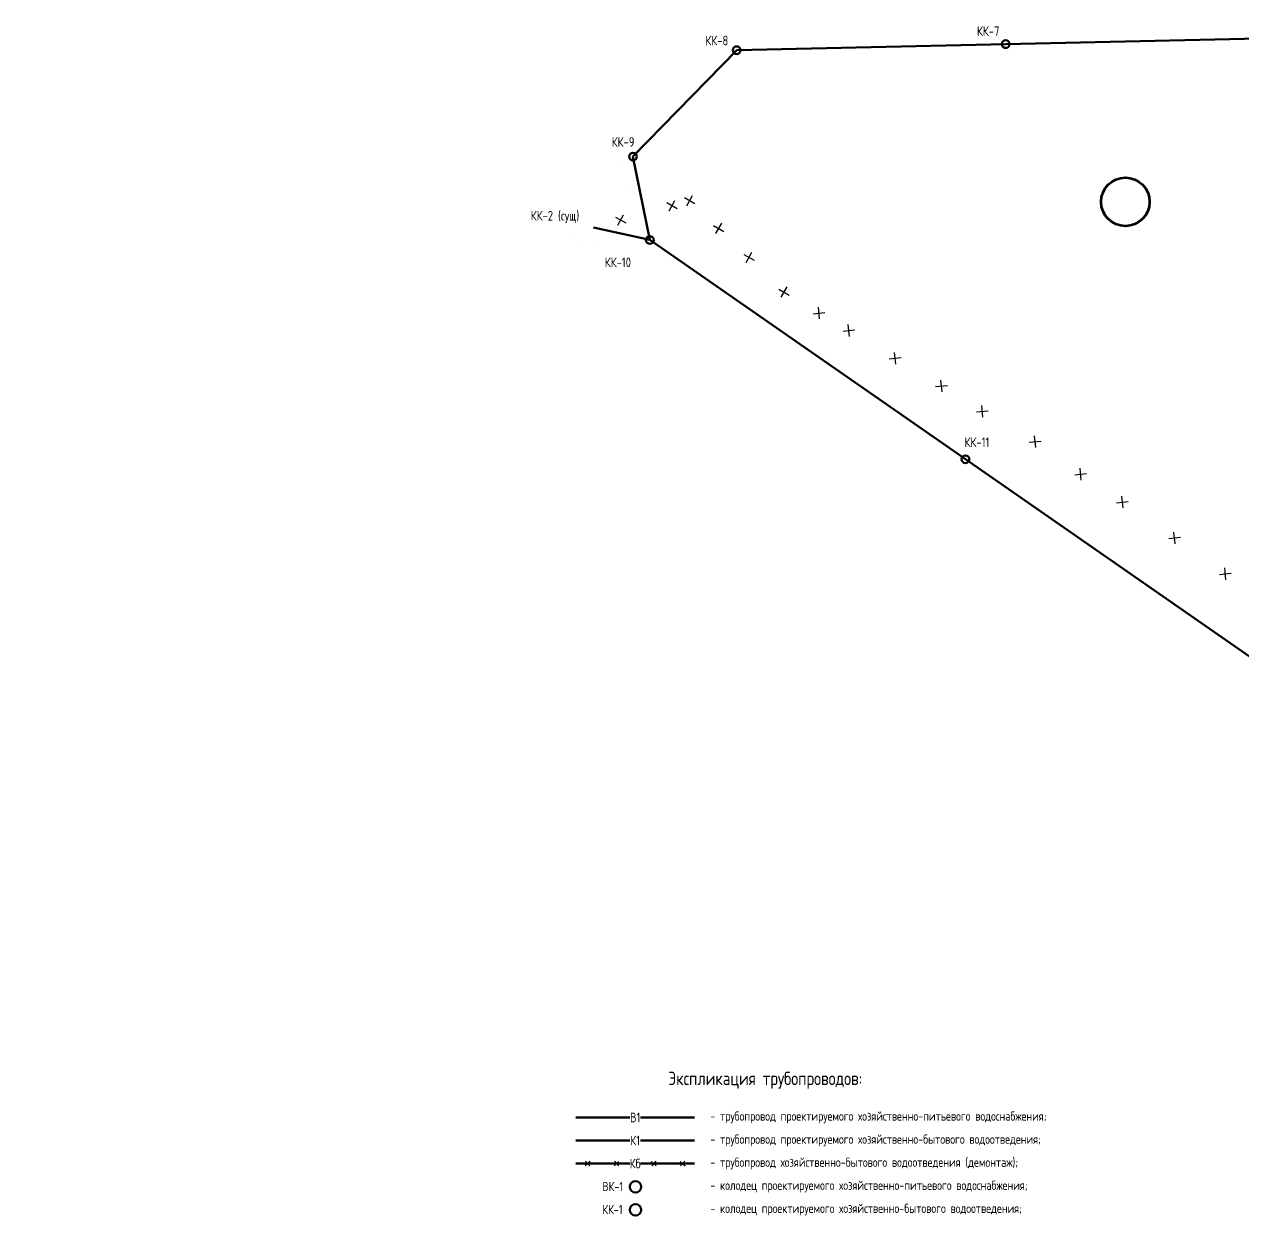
# Model space of a CAD drawing. Header units: millimetres. Extents: x 1085 to 5206446910, y 759 to 4926415281.
# Drawn here: x 5202266366 to 5202424858, y 4926174571 to 4926329535 of the extents above; entities that cross this region are included whole.
import ezdxf
from ezdxf import colors
from ezdxf.entities.mleader import LeaderData, LeaderLine
from ezdxf.math import Vec2, Vec3

# ---------------------------------------------------------------- set-up
doc = ezdxf.new("R2010")
doc.units = ezdxf.units.MM
for name, color, linetype, lineweight in [('!В1', 150, 'Continuous', 50), ('!К1', 30, 'Continuous', 50), ('!К1_Метки', 30, 'Continuous', 9), ('Text blocks_Ном._пера__28', 7, 'Continuous', 13)]:
    doc.layers.add(name, color=color, linetype=linetype, lineweight=lineweight)
doc.layers.add('Выноски', color=7, linetype='Continuous')
doc.styles.add('GOST 2.304', font='GOST_0.TTF')
doc.styles.get("Standard").update_dxf_attribs({"font": 'GOST_0.TTF'})

# ---------------------------------------------------------------- blocks, each defined once
blk = doc.blocks.new('_None')

msp = doc.modelspace()

# ---------------------------------------------------------------- linework, layer by layer
at = {"layer": '!В1'}
msp.add_line((5202353531.55681, 4926187347.159359), (5202338126.699891, 4926187347.159359), dxfattribs=at)
msp.add_circle((5202345880.538188, 4926178321.22794), 750, dxfattribs=at)
at = {"layer": '!К1'}
for p, q in [((5202353531.55681, 4926184347.159359), (5202338126.699891, 4926184347.159359)), ((5202353531.55681, 4926181347.159359), (5202338126.699891, 4926181347.159359))]:
    msp.add_line(p, q, dxfattribs=at)
for points in [[(5202429016.948392, 4926327753.499349), (5202359034.732839, 4926326175.682454)], [(5202388801.739208, 4926272962.593485), (5202429855.95593, 4926244422.248543)]]:
    msp.add_lwpolyline(points, dxfattribs=at)
at = {"layer": '!К1', "elevation": 90846}
msp.add_lwpolyline([(5202340388.676676, 4926303095.32474), (5202347737.274102, 4926301488.19086)], dxfattribs=at)
at = {"layer": '!К1'}
for centre, radius in [((5202359034.732839, 4926326175.682454), 500), ((5202394025.840615, 4926326964.590901), 500), ((5202345540.514912, 4926312333.103658), 500), ((5202347737.274102, 4926301488.19086), 500), ((5202388801.739208, 4926272962.593485), 500), ((5202345880.538188, 4926175321.22794), 750)]:
    msp.add_circle(centre, radius, dxfattribs=at)
for p, q in [((5202349949.028995, 4926306345.571828), (5202351293.476071, 4926305583.811852)), ((5202350240.372545, 4926305292.468303), (5202351002.132522, 4926306636.915379)), ((5202352241.106565, 4926307002.190552), (5202353585.553642, 4926306240.430576)), ((5202352532.450116, 4926305949.087027), (5202353294.210093, 4926307293.534102)), ((5202343274.652071, 4926304472.030847, 90846), (5202344619.099148, 4926303710.270871, 90846)), ((5202343565.995622, 4926303418.927321, 90846), (5202344327.755598, 4926304763.374397, 90846)), ((5202356032.701806, 4926303369.556745), (5202357377.148883, 4926302607.796769)), ((5202356324.045357, 4926302316.453219), (5202357085.805333, 4926303660.900295)), ((5202360248.317467, 4926298557.667581), (5202361010.077443, 4926299902.114656)), ((5202359956.973916, 4926299610.771106), (5202361301.420993, 4926298849.01113)), ((5202364535.27207, 4926295081.558204), (5202365879.719147, 4926294319.798228)), ((5202364826.615621, 4926294028.454679), (5202365588.375597, 4926295372.901754)), ((5202368982.672455, 4926291898.754572), (5202370519.686755, 4926292058.138527)), ((5202369830.871582, 4926291209.939401), (5202369671.487629, 4926292746.953699)), ((5202373717.440137, 4926288936.776257), (5202373558.056184, 4926290473.790555)), ((5202372869.24101, 4926289625.591428), (5202374406.25531, 4926289784.975383)), ((5202378882.578473, 4926286022.576715), (5202380419.592773, 4926286181.96067)), ((5202379730.7776, 4926285333.761543), (5202379571.393647, 4926286870.775842)), ((5202384920.180602, 4926282414.38287), (5202386457.194902, 4926282573.766825)), ((5202385768.379729, 4926281725.567698), (5202385608.995776, 4926283262.581997)), ((5202390230.473538, 4926279116.136835), (5202391767.487839, 4926279275.52079)), ((5202391078.672666, 4926278427.321664), (5202390919.288713, 4926279964.335962)), ((5202397944.131095, 4926274484.595681), (5202397784.747142, 4926276021.60998)), ((5202397095.931968, 4926275173.410852), (5202398632.946268, 4926275332.794807)), ((5202403872.09813, 4926270263.249313), (5202403712.714177, 4926271800.263612)), ((5202403023.899003, 4926270952.064485), (5202404560.913303, 4926271111.44844)), ((5202409296.183978, 4926266623.806243), (5202409136.800025, 4926268160.820541)), ((5202408447.984851, 4926267312.621414), (5202409984.999151, 4926267472.005369)), ((5202416085.784757, 4926261960.77808), (5202415926.400804, 4926263497.792378)), ((5202415237.585629, 4926262649.593251), (5202416774.59993, 4926262808.977206)), ((5202422690.587908, 4926257290.327098), (5202422531.203955, 4926258827.341396)), ((5202421842.388781, 4926257979.142269), (5202423379.403081, 4926258138.526224)), ((5202339968.139088, 4926181626.487176), (5202339332.387697, 4926181067.831542)), ((5202339370.935576, 4926181665.035054), (5202339929.59121, 4926181029.283665)), ((5202343717.551141, 4926181626.487176), (5202343081.79975, 4926181067.831542)), ((5202343120.34763, 4926181665.035054), (5202343679.003263, 4926181029.283665)), ((5202347940.70556, 4926181626.487176), (5202348576.45695, 4926181067.831542)), ((5202348537.909071, 4926181665.035054), (5202347979.253437, 4926181029.283665)), ((5202351690.117613, 4926181626.487176), (5202352325.869003, 4926181067.831542)), ((5202352287.321124, 4926181665.035054), (5202351728.66549, 4926181029.283665))]:
    msp.add_line(p, q)
for points in [[(5202336949.507586, 4926301705.042578, 1, 1, 0), (5202339807.504787, 4926301155.141388, 400, 1, 0), (5202341157.152044, 4926300895.458616, 1, 1, 0)], [(5202349431.64456, 4926298325.382624, 1, 1, 0), (5202351853.628146, 4926296711.525492, 400, 1, 0), (5202352997.374368, 4926295949.405134, 1, 1, 0)]]:
    msp.add_lwpolyline(points, format="xyseb")
at = {"color": 200, "lineweight": 70}
msp.add_circle((5202409604.472325, 4926306455.308704), 3156.17292, dxfattribs=at)

# ---------------------------------------------------------------- texts
at = {"layer": '!К1_Метки', "char_height": 1250, "attachment_point": 1, "bg_fill": 3, "box_fill_scale": 1.2, "bg_fill_color": 256, "bg_fill_transparency": 0}
for s, width, insert in [('КК-2 (сущ)', 7020.32414532, (5202332235.446973, 4926305268.831361, -85500)), ('КК-10', 3024.45518303, (5202341867.024691, 4926299202.492223))]:
    msp.add_mtext_dynamic_manual_height_columns(s, width=width, gutter_width=12.5, heights=[0], dxfattribs=dict(at, insert=insert))
at = {"layer": 'Text blocks_Ном._пера__28', "style": 'GOST 2.304'}
for s, height, p in [('Экспликация трубопроводов:', 1750, (5202350146.701966, 4926191548.756076, 148500)), ('- трубопровод проектируемого хозяйственно-питьевого водоснабжения;', 1200, (5202355602.943321, 4926186917.927548, 148500)), ('- трубопровод проектируемого хозяйственно-бытового водоотведения;', 1200, (5202355602.943321, 4926183917.927548, 148500)), ('- трубопровод хозяйственно-бытового водоотведения (демонтаж);', 1200, (5202355602.943321, 4926180917.927548, 148500)), ('ВК-1', 1200, (5202341566.175833, 4926177760.296083, 71901)), ('- колодец проектируемого хозяйственно-питьевого водоснабжения;', 1200, (5202355602.943321, 4926177917.927548, 148500)), ('- колодец проектируемого хозяйственно-бытового водоотведения;', 1200, (5202355602.943321, 4926174917.927548, 148500)), ('КК-1', 1200, (5202341566.175833, 4926174760.296083, 71901))]:
    msp.add_text(s, height=height, dxfattribs=at).set_placement(p)

# ---------------------------------------------------------------- leaders
at = {"layer": 'Выноски', "color": 0, "lineweight": -2}
ml = msp.add_multileader_mtext('Standard', dxfattribs=at)
ml.set_content('{\\C0;PE-100 SDR-11\\P%%C20, L=13.00}', color=5, style='GOST 2.304')
ml.set_leader_properties(lineweight=-3)
ml.set_arrow_properties(name='NONE')
ml.build(insert=Vec2(0, 0))
ml.multileader.update_dxf_attribs({"text_left_attachment_type": 6, "text_right_attachment_type": 6, "dogleg_length": 1, "arrow_head_size": 1250, "scale": 500})
ctx = ml.context
ctx.base_point, ctx.scale, ctx.char_height, ctx.arrow_head_size, ctx.landing_gap_size, ctx.plane_origin = Vec3(5202497745.831839, 4926259966.784334, 76901), 500, 1250, 1250, 900, Vec3(5202506874.334595, 4926234896.433481, 76901)
ctx.left_attachment, ctx.right_attachment, ctx.text_align_type = 6, 6, 1
notes = []
notes.append((ctx, [(0, (1, 1, 0), (5202497645.984073, 4926259966.784334, 76901), (1, 0), 99.847766, [(1, [(5202492296.676677, 4926249026.82474, 76901)], 0, [])])]))
ctx.mtext.insert, ctx.mtext.width, ctx.mtext.alignment, ctx.mtext.flow_direction = Vec3(5202503110.117553, 4926261466.784334, 76901), 13801.5188085, 2, 5
ml = msp.add_multileader_mtext('Standard', dxfattribs=at)
ml.set_content('{\\C0;%%C50 на полив }', color=5, style='GOST 2.304')
ml.set_leader_properties(lineweight=-3)
ml.set_arrow_properties(name='NONE')
ml.build(insert=Vec2(0, 0))
ml.multileader.update_dxf_attribs({"text_left_attachment_type": 6, "text_right_attachment_type": 6, "dogleg_length": 1, "arrow_head_size": 1250, "scale": 500})
ctx = ml.context
ctx.base_point, ctx.scale, ctx.char_height, ctx.arrow_head_size, ctx.landing_gap_size, ctx.plane_origin = Vec3(5202502467.795127, 4926253257.75806, 75500), 500, 1250, 1250, 900, Vec3(5202499685.594831, 4926231414.375517, 75500)
ctx.left_attachment, ctx.right_attachment, ctx.text_align_type = 6, 6, 1
notes.append((ctx, [(0, (1, 1, 0), (5202502367.947361, 4926253257.75806, 75500), (1, 0), 99.847766, [(1, [(5202500292.176677, 4926250958.334451, 75500)], 0, [])])]))
ctx.mtext.insert, ctx.mtext.width, ctx.mtext.alignment, ctx.mtext.flow_direction = Vec3(5202507486.545127, 4926254757.75806, 75500), 12049.72032438, 2, 5
ml = msp.add_multileader_mtext('Standard', dxfattribs=at)
ml.set_content('{\\C0;ВК-2 %%C1500}', color=5, style='GOST 2.304')
ml.set_leader_properties(lineweight=-3)
ml.set_arrow_properties(name='NONE')
ml.build(insert=Vec2(0, 0))
ml.multileader.update_dxf_attribs({"text_left_attachment_type": 6, "text_right_attachment_type": 6, "dogleg_length": 1, "arrow_head_size": 1250, "scale": 500})
ctx = ml.context
ctx.base_point, ctx.scale, ctx.char_height, ctx.arrow_head_size, ctx.landing_gap_size, ctx.plane_origin = Vec3(5202502467.795127, 4926250412.931734, 75500), 500, 1250, 1250, 900, Vec3(5202499685.594831, 4926228569.549191, 75500)
ctx.left_attachment, ctx.right_attachment, ctx.text_align_type = 6, 6, 1
notes.append((ctx, [(0, (1, 1, 0), (5202502367.947361, 4926250412.931734, 75500), (1, 0), 99.847766, [(1, [(5202500476.533503, 4926249573.695511, 75500)], 0, [])])]))
ctx.mtext.insert, ctx.mtext.width, ctx.mtext.alignment, ctx.mtext.flow_direction = Vec3(5202506947.705841, 4926251912.931734, 75500), 12049.72032438, 2, 5
ml = msp.add_multileader_mtext('Standard', dxfattribs=at)
ml.set_content('{\\C0;PE-100 SDR-11\\P%%C15, L=7.43}', color=5, style='GOST 2.304')
ml.set_leader_properties(lineweight=-3)
ml.set_arrow_properties(name='NONE')
ml.build(insert=Vec2(0, 0))
ml.multileader.update_dxf_attribs({"text_left_attachment_type": 6, "text_right_attachment_type": 6, "dogleg_length": 1, "arrow_head_size": 1250, "scale": 500})
ctx = ml.context
ctx.base_point, ctx.scale, ctx.char_height, ctx.arrow_head_size, ctx.landing_gap_size, ctx.plane_origin = Vec3(5202501899.008162, 4926246494.307973, 75950.5), 500, 1250, 1250, 900, Vec3(5202514869.834595, 4926231921.781995, 75950.5)
ctx.left_attachment, ctx.right_attachment, ctx.text_align_type = 6, 6, 1
notes.append((ctx, [(0, (1, 1, 0), (5202501799.160397, 4926246494.307973, 75950.5), (1, 0), 99.847766, [(1, [(5202500292.176677, 4926246052.173254, 75950.5)], 0, [])])]))
ctx.mtext.insert, ctx.mtext.width, ctx.mtext.alignment, ctx.mtext.flow_direction = Vec3(5202507263.293877, 4926247994.307973, 75950.5), 13801.5188085, 2, 5
ml = msp.add_multileader_mtext('Standard', dxfattribs=at)
ml.set_content('{\\C0;Ввод В1 %%C15\\Pв кафе}', color=5, style='GOST 2.304')
ml.set_leader_properties(lineweight=-3)
ml.set_arrow_properties(name='NONE')
ml.build(insert=Vec2(0, 0))
ml.multileader.update_dxf_attribs({"text_left_attachment_type": 6, "text_right_attachment_type": 6, "dogleg_length": 1, "arrow_head_size": 1250, "scale": 500})
ctx = ml.context
ctx.base_point, ctx.scale, ctx.char_height, ctx.arrow_head_size, ctx.landing_gap_size, ctx.plane_origin = Vec3(5202510555.880959, 4926241043.402743, 72450.5), 500, 1250, 1250, 900, Vec3(5202499420.00638, 4926224924.756683, 72450.5)
ctx.left_attachment, ctx.right_attachment, ctx.text_align_type = 6, 6, 1
notes.append((ctx, [(0, (1, 1, 0), (5202510456.033193, 4926241043.402743, 72450.5), (1, 0), 99.847766, [(1, [(5202500292.176677, 4926243009.32474, 72450.5)], 0, [])])]))
ctx.mtext.insert, ctx.mtext.width, ctx.mtext.alignment, ctx.mtext.flow_direction = Vec3(5202515161.238101, 4926242649.652743, 72450.5), 13801.5188085, 2, 5
ml = msp.add_multileader_mtext('Standard', dxfattribs=at)
ml.set_content('{\\C0;Пож. резервуары\\P2 х 120 м.куб.}', color=5, style='GOST 2.304')
ml.set_leader_properties(lineweight=-3)
ml.set_arrow_properties(name='NONE')
ml.build(insert=Vec2(0, 0))
ml.multileader.update_dxf_attribs({"text_left_attachment_type": 6, "text_right_attachment_type": 6, "dogleg_length": 1, "arrow_head_size": 1250, "scale": 500})
ctx = ml.context
ctx.base_point, ctx.scale, ctx.char_height, ctx.arrow_head_size, ctx.landing_gap_size, ctx.plane_origin = Vec3(5202525632.727793, 4926222182.799261, 72450.5), 500, 1250, 1250, 900, Vec3(5202517427.210357, 4926206064.153201, 72450.5)
ctx.left_attachment, ctx.right_attachment, ctx.text_align_type = 6, 6, 1
notes.append((ctx, [(1, (1, 1, 0), (5202537711.146987, 4926222182.799261, 72450.5), (-1, 0), 99.847766, [(1, [(5202539142.332553, 4926230531.798898, 72450.5)], 0, [])])]))
ctx.mtext.insert, ctx.mtext.width, ctx.mtext.alignment, ctx.mtext.flow_direction = Vec3(5202531622.013507, 4926223789.049261, 72450.5), 13801.5188085, 2, 5
ml = msp.add_multileader_mtext('Standard', dxfattribs=at)
ml.set_content('{\\C0;Пож. резервуары\\P2 х 120 м.куб.\\Pобваловка h=1.3 м}', color=5, style='GOST 2.304')
ml.set_leader_properties(lineweight=-3)
ml.set_arrow_properties(name='NONE')
ml.build(insert=Vec2(0, 0))
ml.multileader.update_dxf_attribs({"text_left_attachment_type": 6, "text_right_attachment_type": 6, "dogleg_length": 1, "arrow_head_size": 1250, "scale": 500})
ctx = ml.context
ctx.base_point, ctx.scale, ctx.char_height, ctx.arrow_head_size, ctx.landing_gap_size, ctx.plane_origin = Vec3(5202990161.860375, 4926225378.956623, 72450.5), 500, 1250, 1250, 900, Vec3(5202983586.43252, 4926206064.153201, 72450.5)
ctx.left_attachment, ctx.right_attachment, ctx.text_align_type = 6, 6, 1
notes.append((ctx, [(1, (1, 1, 0), (5203002999.208141, 4926225378.956623, 72450.5), (-1, 0), 99.847766, [(1, [(5203005301.554716, 4926230531.798898, 72450.5)], 0, [])])]))
ctx.mtext.insert, ctx.mtext.width, ctx.mtext.alignment, ctx.mtext.flow_direction = Vec3(5202996530.610375, 4926226878.956623, 72450.5), 13801.5188085, 2, 5
for ctx, leaders in notes:
    for number, flags, end, landing, length, lines in leaders:
        leader = LeaderData()
        leader.index, (leader.has_last_leader_line, leader.has_dogleg_vector, leader.attachment_direction) = number, flags
        leader.last_leader_point, leader.dogleg_vector, leader.dogleg_length = Vec3(end), Vec3(landing), length
        for number, points, colour, breaks in lines:
            line = LeaderLine()
            line.index, line.vertices, line.color, line.breaks = number, Vec3.list(points), colors.encode_raw_color(colour), breaks
            leader.lines.append(line)
        ctx.leaders.append(leader)

# ---------------------------------------------------------------- next in the draw order: texts
at = {"layer": '!К1_Метки', "char_height": 1250, "attachment_point": 1, "bg_fill": 3, "box_fill_scale": 1.2, "bg_fill_color": 256, "bg_fill_transparency": 0}
for s, insert in [('КК-8', (5202354958.350801, 4926328054.048509)), ('КК-7', (5202390280.211008, 4926329284.891304)), ('КК-9', (5202342767.409885, 4926314863.013312))]:
    msp.add_mtext_dynamic_manual_height_columns(s, width=3024.45518303, gutter_width=12.5, heights=[0], dxfattribs=dict(at, insert=insert))
at = {"char_height": 1250, "attachment_point": 5, "bg_fill": 3, "box_fill_scale": 1.2, "bg_fill_color": 256, "bg_fill_transparency": 0}
for s, insert in [('В1', (5202345829.12835, 4926187347.159359)), ('К1', (5202345829.12835, 4926184347.159359)), ('Кб', (5202345829.12835, 4926181347.159359))]:
    msp.add_mtext_dynamic_manual_height_columns(s, width=832.85083008, gutter_width=12.5, heights=[0], dxfattribs=dict(at, insert=insert))

# ---------------------------------------------------------------- next in the draw order: linework, layer by layer
at = {"layer": '!К1'}
msp.add_lwpolyline([(5202359034.732839, 4926326175.682453), (5202345540.514912, 4926312333.103657), (5202347737.274102, 4926301488.190859), (5202388801.739208, 4926272962.593485)], dxfattribs=at)
msp.add_lwpolyline([(5202344096.454244, 4926312638.219175, 1, 1, 0), (5202344625.382741, 4926309776.266351, 400, 1, 0), (5202344875.161465, 4926308424.751109, 1, 1, 0)], format="xyseb")

# ---------------------------------------------------------------- next in the draw order: texts
at = {"layer": '!К1_Метки', "insert": (5202388673.631308, 4926275807.29466), "char_height": 1250, "attachment_point": 1, "bg_fill": 3, "box_fill_scale": 1.2, "bg_fill_color": 256, "bg_fill_transparency": 0}
msp.add_mtext_dynamic_manual_height_columns('КК-11', width=3024.45518303, gutter_width=12.5, heights=[0], dxfattribs=at)

doc.saveas('drawing.dxf')
